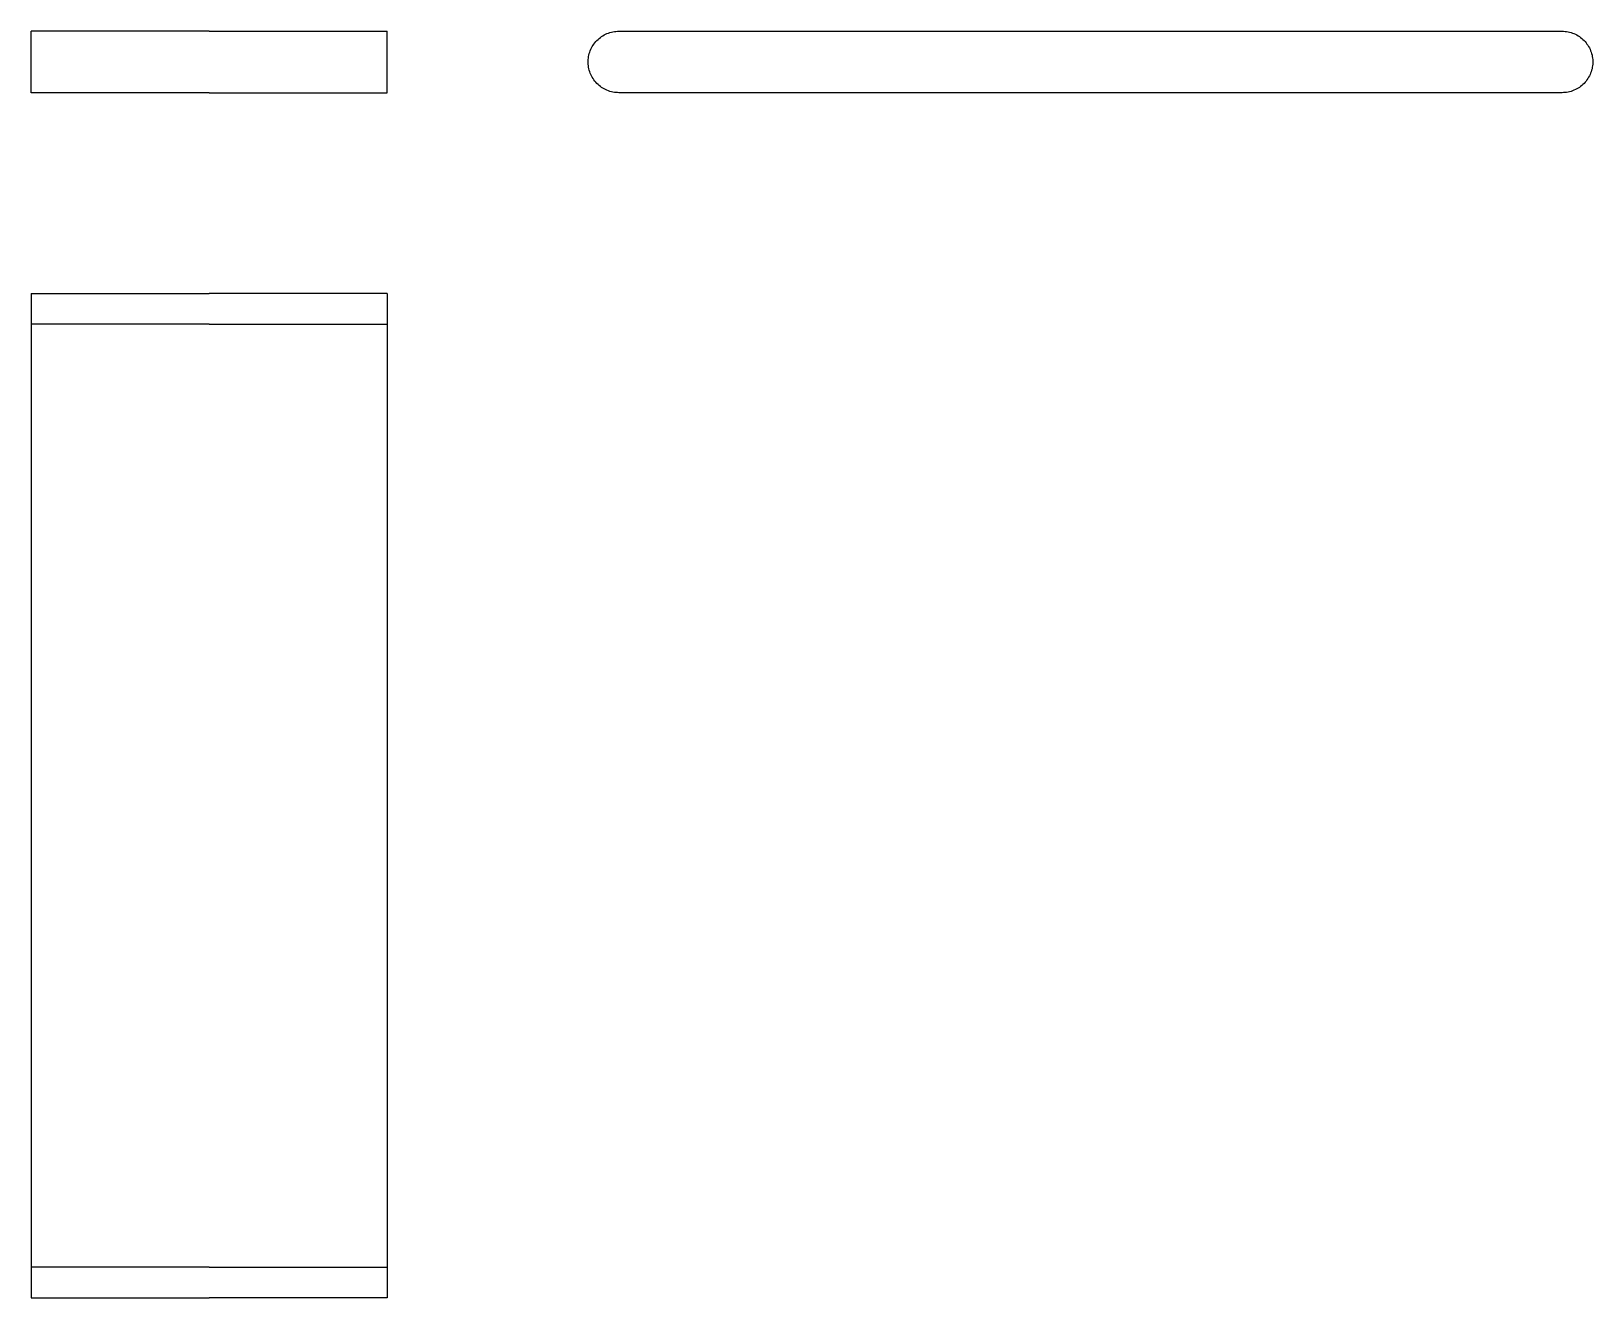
# Model space of a CAD drawing. Extents: x 0 to 2.33, y 0 to 1.89.
import ezdxf

# ---------------------------------------------------------------- set-up
doc = ezdxf.new("R2010")
doc.units = 0
for name, color, linetype in [('FRONT', 7, 'CONTINUOUS'), ('LEFT', 7, 'CONTINUOUS'), ('TOP', 7, 'CONTINUOUS')]:
    doc.layers.add(name, color=color, linetype=linetype)

msp = doc.modelspace()

# ---------------------------------------------------------------- linework, layer by layer
at = {"layer": 'FRONT'}
for p, q in [((0, 1.798816), (0, 1.890592)), ((0.265625, 1.890592), (0, 1.890592)), ((0.265625, 1.890592), (0.53125, 1.890592)), ((0.53125, 1.798816), (0.53125, 1.890592)), ((0.265625, 1.798816), (0, 1.798816)), ((0.265625, 1.798816), (0, 1.798816)), ((0.265625, 1.798816), (0.53125, 1.798816))]:
    msp.add_line(p, q, dxfattribs=at)
at = {"layer": 'LEFT'}
for p, q in [((0.859102, 1.886989), (0.861232, 1.887825)), ((0.861232, 1.887825), (0.863401, 1.888553)), ((0.863401, 1.888553), (0.865603, 1.889173)), ((0.865603, 1.889173), (0.867834, 1.889682)), ((0.867834, 1.889682), (0.870087, 1.89008)), ((0.870087, 1.89008), (0.872358, 1.890364)), ((0.872358, 1.890364), (0.874639, 1.890535)), ((0.874639, 1.890535), (0.876927, 1.890592)), ((0.876927, 1.890592), (2.284163, 1.890592)), ((2.284163, 1.890592), (2.286451, 1.890535)), ((2.286451, 1.890535), (2.288732, 1.890364)), ((2.288732, 1.890364), (2.291003, 1.89008)), ((2.291003, 1.89008), (2.293256, 1.889682)), ((2.293256, 1.889682), (2.295487, 1.889173)), ((2.295487, 1.889173), (2.297689, 1.888553)), ((2.297689, 1.888553), (2.299858, 1.887825)), ((2.299858, 1.887825), (2.301988, 1.886989)), ((0.835099, 1.863577), (0.836092, 1.865639)), ((0.836092, 1.865639), (0.837186, 1.867648)), ((0.837186, 1.867648), (0.838379, 1.8696)), ((0.838379, 1.8696), (0.839668, 1.871491)), ((0.839668, 1.871491), (0.84105, 1.873315)), ((0.84105, 1.873315), (0.84252, 1.875067)), ((0.84252, 1.875067), (0.844077, 1.876745)), ((0.844077, 1.876745), (0.845715, 1.878342)), ((0.845715, 1.878342), (0.84743, 1.879856)), ((0.84743, 1.879856), (0.849219, 1.881283)), ((0.849219, 1.881283), (0.851077, 1.882619)), ((0.851077, 1.882619), (0.852999, 1.88386)), ((0.852999, 1.88386), (0.85498, 1.885004)), ((0.85498, 1.885004), (0.857016, 1.886048)), ((0.857016, 1.886048), (0.859102, 1.886989)), ((2.301988, 1.886989), (2.304073, 1.886048)), ((2.304073, 1.886048), (2.30611, 1.885004)), ((2.30611, 1.885004), (2.308091, 1.88386)), ((2.308091, 1.88386), (2.310013, 1.882619)), ((2.310013, 1.882619), (2.311871, 1.881283)), ((2.311871, 1.881283), (2.31366, 1.879856)), ((2.31366, 1.879856), (2.315375, 1.878342)), ((2.315375, 1.878342), (2.317013, 1.876745)), ((2.317013, 1.876745), (2.318569, 1.875067)), ((2.318569, 1.875067), (2.32004, 1.873315)), ((2.32004, 1.873315), (2.321422, 1.871491)), ((2.321422, 1.871491), (2.322711, 1.8696)), ((2.322711, 1.8696), (2.323904, 1.867648)), ((2.323904, 1.867648), (2.324998, 1.865639)), ((2.324998, 1.865639), (2.325991, 1.863577)), ((0.831053, 1.845848), (0.831167, 1.848133)), ((0.831053, 1.84356), (0.831053, 1.845848)), ((0.831167, 1.841275), (0.831053, 1.84356)), ((0.831167, 1.848133), (0.831394, 1.85041)), ((0.831394, 1.838998), (0.831167, 1.841275)), ((0.831394, 1.85041), (0.831736, 1.852672)), ((0.831736, 1.852672), (0.832189, 1.854915)), ((0.832189, 1.854915), (0.832753, 1.857132)), ((0.832753, 1.857132), (0.833428, 1.859319)), ((0.833428, 1.859319), (0.83421, 1.861469)), ((0.83421, 1.861469), (0.835099, 1.863577)), ((2.325991, 1.863577), (2.326879, 1.861469)), ((2.326879, 1.861469), (2.327662, 1.859319)), ((2.327662, 1.859319), (2.328336, 1.857132)), ((2.328336, 1.857132), (2.328901, 1.854915)), ((2.328901, 1.854915), (2.329354, 1.852672)), ((2.329354, 1.852672), (2.329695, 1.85041)), ((2.329695, 1.85041), (2.329923, 1.848133)), ((2.329923, 1.841275), (2.329695, 1.838998)), ((2.329923, 1.848133), (2.330037, 1.845848)), ((2.330037, 1.84356), (2.329923, 1.841275)), ((2.330037, 1.845848), (2.330037, 1.84356)), ((0.831736, 1.836736), (0.831394, 1.838998)), ((0.832189, 1.834493), (0.831736, 1.836736)), ((0.832753, 1.832276), (0.832189, 1.834493)), ((0.833428, 1.830089), (0.832753, 1.832276)), ((0.83421, 1.827939), (0.833428, 1.830089)), ((0.835099, 1.825831), (0.83421, 1.827939)), ((0.836092, 1.823769), (0.835099, 1.825831)), ((0.837186, 1.82176), (0.836092, 1.823769)), ((0.838379, 1.819807), (0.837186, 1.82176)), ((0.839668, 1.817917), (0.838379, 1.819807)), ((0.84105, 1.816093), (0.839668, 1.817917)), ((2.321422, 1.817917), (2.32004, 1.816093)), ((2.322711, 1.819807), (2.321422, 1.817917)), ((2.323904, 1.82176), (2.322711, 1.819807)), ((2.324998, 1.823769), (2.323904, 1.82176)), ((2.325991, 1.825831), (2.324998, 1.823769)), ((2.326879, 1.827939), (2.325991, 1.825831)), ((2.327662, 1.830089), (2.326879, 1.827939)), ((2.328336, 1.832276), (2.327662, 1.830089)), ((2.328901, 1.834493), (2.328336, 1.832276)), ((2.329354, 1.836736), (2.328901, 1.834493)), ((2.329695, 1.838998), (2.329354, 1.836736)), ((0.84252, 1.81434), (0.84105, 1.816093)), ((0.844077, 1.812663), (0.84252, 1.81434)), ((0.845715, 1.811066), (0.844077, 1.812663)), ((0.84743, 1.809552), (0.845715, 1.811066)), ((0.849219, 1.808125), (0.84743, 1.809552)), ((0.851077, 1.806789), (0.849219, 1.808125)), ((0.852999, 1.805548), (0.851077, 1.806789)), ((0.85498, 1.804404), (0.852999, 1.805548)), ((0.857016, 1.80336), (0.85498, 1.804404)), ((0.859102, 1.802419), (0.857016, 1.80336)), ((0.861232, 1.801583), (0.859102, 1.802419)), ((0.863401, 1.800854), (0.861232, 1.801583)), ((0.865603, 1.800235), (0.863401, 1.800854)), ((0.867834, 1.799726), (0.865603, 1.800235)), ((0.870087, 1.799328), (0.867834, 1.799726)), ((0.872358, 1.799044), (0.870087, 1.799328)), ((0.874639, 1.798873), (0.872358, 1.799044)), ((0.876927, 1.798816), (0.874639, 1.798873)), ((2.284163, 1.798816), (0.876927, 1.798816)), ((2.286451, 1.798873), (2.284163, 1.798816)), ((2.288732, 1.799044), (2.286451, 1.798873)), ((2.291003, 1.799328), (2.288732, 1.799044)), ((2.293256, 1.799726), (2.291003, 1.799328)), ((2.295487, 1.800235), (2.293256, 1.799726)), ((2.297689, 1.800854), (2.295487, 1.800235)), ((2.299858, 1.801583), (2.297689, 1.800854)), ((2.301988, 1.802419), (2.299858, 1.801583)), ((2.304073, 1.80336), (2.301988, 1.802419)), ((2.30611, 1.804404), (2.304073, 1.80336)), ((2.308091, 1.805548), (2.30611, 1.804404)), ((2.310013, 1.806789), (2.308091, 1.805548)), ((2.311871, 1.808125), (2.310013, 1.806789)), ((2.31366, 1.809552), (2.311871, 1.808125)), ((2.315375, 1.811066), (2.31366, 1.809552)), ((2.317013, 1.812663), (2.315375, 1.811066)), ((2.318569, 1.81434), (2.317013, 1.812663)), ((2.32004, 1.816093), (2.318569, 1.81434))]:
    msp.add_line(p, q, dxfattribs=at)
at = {"layer": 'TOP'}
for p, q in [((0, 1.499013), (0, 1.453125)), ((0, 1.499013), (0.265625, 1.499013)), ((0.53125, 1.499013), (0.265625, 1.499013)), ((0.53125, 1.499013), (0.53125, 1.453125)), ((0, 1.453125), (0, 0.045888)), ((0.265625, 1.453125), (0, 1.453125)), ((0.265625, 1.453125), (0.53125, 1.453125)), ((0.53125, 1.453125), (0.53125, 0.045888)), ((0, 0.045888), (0, 0)), ((0.265625, 0.045888), (0, 0.045888)), ((0.265625, 0.045888), (0.53125, 0.045888)), ((0.53125, 0.045888), (0.53125, 0)), ((0, 0), (0.265625, 0)), ((0.53125, 0), (0.265625, 0))]:
    msp.add_line(p, q, dxfattribs=at)

doc.saveas('drawing.dxf')
